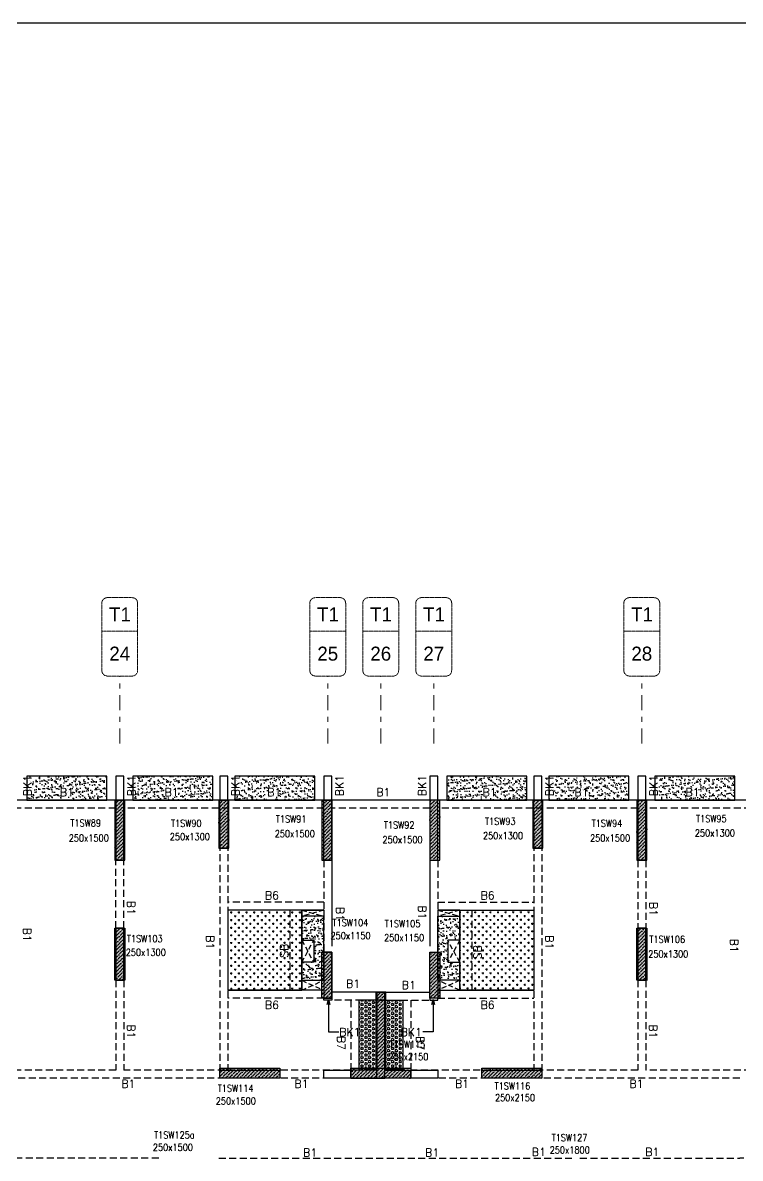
# Model space of a CAD drawing. Header units: millimetres. Extents: x 1078357 to 2594950, y -5122486 to -4636555.
# Drawn here: x 1175078 to 1193016, y -4664941 to -4636555 of the extents above; entities that cross this region are included whole.
import ezdxf
from ezdxf.enums import TextEntityAlignment as Align

# ---------------------------------------------------------------- set-up
doc = ezdxf.new("R2010")
doc.units = ezdxf.units.MM
for name, pattern in [('CENTER', [2, 1.25, -0.25, 0.25, -0.25]), ('CONTINOUS', [0]), ('DGN STYLE 7', [8.34, 3.75, -1.67, 1.25, -1.67]), ('HIDDEN', [0.375, 0.25, -0.125]), ('New Retail block$0$CONTINOUS', [0])]:
    doc.linetypes.add(name, pattern=pattern)
doc.layers.get('0').update_dxf_attribs({"lineweight": 0})
for name, color, linetype in [('B-200x325', 201, 'HIDDEN'), ('DROP SLAB', 8, 'Continuous'), ('NON STR. RCC WALL', 6, 'Continuous'), ('S-BEAM', 3, 'HIDDEN'), ('S-BEAM NO.', 6, 'Continuous'), ('S-COLUM_STOP', 12, 'Continuous'), ('S-COLUMN', 1, 'Continuous'), ('S-CUTOUT', 8, 'HIDDEN'), ('S-SLAB-PROJECTION', 54, 'New Retail block$0$CONTINOUS'), ('SLAB FOLD', 8, 'Continuous')]:
    doc.layers.add(name, color=color, linetype=linetype)
for name, color, linetype, lineweight in [('Boundary', 40, 'Continuous', 30), ('COL. NO.', 30, 'Continuous', 25), ('COL. SIZE', 7, 'Continuous', 25), ('GRID LINE', 8, 'Continuous', 0), ('GRID NO', 8, 'DGN STYLE 7', 13), ('HATCH', 8, 'Continuous', 30)]:
    doc.layers.add(name, color=color, linetype=linetype, lineweight=lineweight)
doc.styles.add('Roman', font='romans')
doc.styles.add('ROMANS', font='romans.shx', dxfattribs={"width": 0.85})
doc.styles.get("Standard").update_dxf_attribs({"font": 'Adani Regular.ttf', "height": 500})
doc.dimstyles.new('HARESH', dxfattribs={"dimtxt": 150, "dimasz": 75, "dimexe": 0, "dimexo": 0, "dimgap": 25, "dimtad": 1, "dimdec": 0, "dimdsep": 46, "dimtxsty": 'Roman', "dimblk": 'OBLIQUE', "dimcen": 225, "dimdle": 25, "dimclrd": 2, "dimclre": 2, "dimclrt": 7, "dimadec": 8, "dimazin": 1, "dimtfac": 1, "dimtdec": 0, "dimtmove": 0, "dimatfit": 0, "dimfxl": 1, "dimlwd": -1, "dimlwe": -1, "dimarcsym": 0})
pattern_1 = [(37.4701541, (-1799280.2, 9331579.07), (-4.7236114, 146.8264517), [0, -115.824, 0, -129.54, 0, -123.825]), (7.4701541, (-1799280.2, 9331579.07), (134.9689868, 214.9772528), [0, -62.484, 0, -104.394, 0, -40.005]), (327.4701541, (-1799373.92, 9331579.12), (237.2979035, 0.3075449), [0, -38.1, 0, -137.16, 0, -179.07]), (317.4701541, (-1799373.92, 9331579.12), (229.1017424, 66.759465), [0, -19.05, 0, -89.916, 0, -102.87])]
pattern_2 = [(45, (2042972.35, -9365114.185), (33.67596045, 123.4785217), [158.75, -31.75, 0, -31.75])]
pattern_3 = [(45, (903512.135, -4613405.35), (33.67596, 123.478522), [158.75, -31.75, 0, -31.75])]
pattern_4 = [(45, (903512.16, -4590022.35), (33.67596, 123.478522), [158.75, -31.75, 0, -31.75])]
pattern_5 = [(180.03079016, (-3255063.09, 14065734.42), (-95.1987999, -95.3011726), [47.625, -142.875]), (270.03079016, (-3255086.91, 14065758.22), (95.3011726, -95.1987999), [47.625, -142.875])]
pattern_6 = [(180, (1109278.52, -4473986.17), (-7e-15, -54.992613), [31.75, -63.5]), (300, (1109278.52, -4473986.17), (47.625, 27.496307), [31.75, -63.5]), (240, (1109246.77, -4473986.17), (47.625, -27.496307), [31.75, -63.5])]

# ---------------------------------------------------------------- blocks, each defined once
blk = doc.blocks.new('_Oblique')
at = {"color": 0, "linetype": 'ByBlock', "lineweight": -2}
blk.add_line((-0.5, -0.5), (0.5, 0.5), dxfattribs=at)
blk = doc.blocks.new('Tower grid nomenclature-ex')
at = {"layer": 'GRID NO'}
blk.add_lwpolyline([(-1250, -600), (1750, -600, 0.414214), (2000, -350), (2000, 750, 0.414214), (1750, 1000), (-1250, 1000, 0.414214), (-1500, 750), (-1500, -350, 0.414214)], format="xyb", close=True, dxfattribs=at)
blk.add_lwpolyline([(0, 1000), (0, -600)], dxfattribs=at)
at = {"layer": 'GRID NO', "flags": 8}
for p in [(-1235, 400), (1788, 400)]:
    blk.add_attdef('GRID', text='', height=625, dxfattribs=at).set_placement(p, align=Align.MIDDLE_CENTER)

msp = doc.modelspace()

# ---------------------------------------------------------------- hatches: boundary and pattern name
at = {"layer": 'DROP SLAB'}
h = msp.add_hatch(dxfattribs=at)
h.set_pattern_fill('CROSS', color=8, scale=15, angle=179.96921)
h.set_pattern_definition(pattern_5)
h.paths.add_polyline_path([(1182053.1, -4658741.5), (1180203.3, -4658741.5), (1180203.3, -4660741.3), (1182053.1, -4660741.3)])
h = msp.add_hatch(dxfattribs=at)
h.set_pattern_fill('CROSS', color=8, scale=15, angle=0.03079)
h.set_pattern_definition(pattern_5)
h.paths.add_polyline_path([(1186003.5, -4658741.4), (1187853.3, -4658741.4), (1187853.3, -4660741.2), (1186003.5, -4660741.2)])
at = {"layer": 'HATCH'}
h = msp.add_hatch(dxfattribs=at)
h.set_pattern_fill('AR-SAND', color=8, scale=3, angle=179.97015)
h.set_pattern_definition([(37.4701541, (-1788780.2, 9331579.07), (-4.7236114, 146.8264517), [0, -115.824, 0, -129.54, 0, -123.825]), (7.4701541, (-1788780.2, 9331579.07), (134.9689868, 214.9772528), [0, -62.484, 0, -104.394, 0, -40.005]), (327.4701541, (-1788873.92, 9331579.12), (237.2979035, 0.3075449), [0, -38.1, 0, -137.16, 0, -179.07]), (317.4701541, (-1788873.92, 9331579.12), (229.1017424, 66.759465), [0, -19.05, 0, -89.916, 0, -102.87])])
h.paths.add_polyline_path([(1177178.3, -4655391.2), (1175178.3, -4655391.2), (1175178.3, -4655991.2), (1177178.3, -4655991.2)])
h = msp.add_hatch(dxfattribs=at)
h.set_pattern_fill('AR-SAND', color=8, scale=3, angle=179.97015)
h.set_pattern_definition([(37.4701541, (-1791430.2, 9331579.07), (-4.7236114, 146.8264517), [0, -115.824, 0, -129.54, 0, -123.825]), (7.4701541, (-1791430.2, 9331579.07), (134.9689868, 214.9772528), [0, -62.484, 0, -104.394, 0, -40.005]), (327.4701541, (-1791523.92, 9331579.12), (237.2979035, 0.3075449), [0, -38.1, 0, -137.16, 0, -179.07]), (317.4701541, (-1791523.92, 9331579.12), (229.1017424, 66.759465), [0, -19.05, 0, -89.916, 0, -102.87])])
h.paths.add_polyline_path([(1179828.3, -4655391.2), (1177828.3, -4655391.2), (1177828.3, -4655991.2), (1179828.3, -4655991.2)])
h = msp.add_hatch(dxfattribs=at)
h.set_pattern_fill('AR-SAND', color=8, scale=3, angle=179.97015)
h.set_pattern_definition([(37.4701541, (-1793980.2, 9331579.07), (-4.7236114, 146.8264517), [0, -115.824, 0, -129.54, 0, -123.825]), (7.4701541, (-1793980.2, 9331579.07), (134.9689868, 214.9772528), [0, -62.484, 0, -104.394, 0, -40.005]), (327.4701541, (-1794073.92, 9331579.12), (237.2979035, 0.3075449), [0, -38.1, 0, -137.16, 0, -179.07]), (317.4701541, (-1794073.92, 9331579.12), (229.1017424, 66.759465), [0, -19.05, 0, -89.916, 0, -102.87])])
h.paths.add_polyline_path([(1182378.3, -4655391.2), (1180378.3, -4655391.2), (1180378.3, -4655991.2), (1182378.3, -4655991.2)])
h = msp.add_hatch(dxfattribs=at)
h.set_pattern_fill('AR-SAND', color=8, scale=3, angle=179.97015)
h.set_pattern_definition(pattern_1)
h.paths.add_polyline_path([(1187678.3, -4655391.2), (1185678.3, -4655391.2), (1185678.3, -4655991.2), (1187678.3, -4655991.2)])
h = msp.add_hatch(dxfattribs=at)
h.set_pattern_fill('AR-SAND', color=8, scale=3, angle=179.97015)
h.set_pattern_definition(pattern_1)
h.paths.add_polyline_path([(1190228.3, -4655391.2), (1188228.3, -4655391.2), (1188228.3, -4655991.2), (1190228.3, -4655991.2)])
h = msp.add_hatch(dxfattribs=at)
h.set_pattern_fill('AR-SAND', color=8, scale=3, angle=179.97015)
h.set_pattern_definition(pattern_1)
h.paths.add_polyline_path([(1192878.3, -4655391.2), (1190878.3, -4655391.2), (1190878.3, -4655991.2), (1192878.3, -4655991.2)])
h = msp.add_hatch(dxfattribs=at)
h.set_pattern_fill('AR-SAND', color=8, scale=3, angle=0.02985)
h.set_pattern_definition([(37.47015413, (-3849430.24, 18699617.45), (-4.72361136, 146.8264517), [0, -115.824, 0, -129.54, 0, -123.825]), (7.4701541, (-3849430.24, 18699617.45), (134.9689868, 214.9772528), [0, -62.484, 0, -104.394, 0, -40.005]), (327.4701541, (-3849523.97, 18699617.5), (237.2979035, 0.3075449), [0, -38.1, 0, -137.16, 0, -179.07]), (317.4701541, (-3849523.97, 18699617.5), (229.1017424, 66.759465), [0, -19.05, 0, -89.916, 0, -102.87])])
h.paths.add_polyline_path([(1182602.8, -4658891.2), (1182052.8, -4658891.2), (1182052.8, -4659491.2), (1182352.8, -4659491.2), (1182352.8, -4660041.2), (1182052.8, -4660041.1), (1182052.8, -4660491.2), (1182602.8, -4660491.2)])
h = msp.add_hatch(dxfattribs=at)
h.set_pattern_fill('AR-SAND', color=8, scale=3, angle=179.97015)
h.set_pattern_definition([(37.47015413, (-3849429.47, 18699617.37), (-4.72361136, 146.8264517), [0, -115.824, 0, -129.54, 0, -123.825]), (7.4701541, (-3849429.47, 18699617.37), (134.9689868, 214.9772528), [0, -62.484, 0, -104.394, 0, -40.005]), (327.4701541, (-3849523.19, 18699617.42), (237.2979035, 0.3075449), [0, -38.1, 0, -137.16, 0, -179.07]), (317.4701541, (-3849523.2, 18699617.42), (229.1017424, 66.759465), [0, -19.05, 0, -89.916, 0, -102.87])])
h.paths.add_polyline_path([(1185453.5, -4658891.2), (1186003.5, -4658891.2), (1186003.5, -4659491.3), (1185703.5, -4659491.3), (1185703.5, -4660041.2), (1186003.5, -4660041.2), (1186003.5, -4660491.2), (1185453.5, -4660491.2)])
at = {"layer": 'HATCH', "ltscale": 1000}
h = msp.add_hatch(dxfattribs=at)
h.set_pattern_fill('HEX', color=8, scale=10, angle=180)
h.set_pattern_definition(pattern_6)
h.paths.add_polyline_path([(1183928.5, -4662730.6), (1183478.5, -4662730.6), (1183478.1, -4660991.2), (1183928.1, -4660991.2)])
h = msp.add_hatch(dxfattribs=at)
h.set_pattern_fill('HEX', color=8, scale=10, angle=180)
h.set_pattern_definition(pattern_6)
h.paths.add_polyline_path([(1184578.5, -4662731.1), (1184128.5, -4662731.1), (1184128.5, -4660991.2), (1184578.5, -4660991.2)])
at = {"layer": 'S-COLUM_STOP', "lineweight": 25}
h = msp.add_hatch(dxfattribs=at)
h.set_pattern_fill('ANSI36', color=8, scale=20)
h.set_pattern_definition(pattern_3)
h.paths.add_polyline_path([(1177378.5, -4657491.2), (1177628.5, -4657491.2), (1177628.5, -4655991.3), (1177378.5, -4655991.3)])
h = msp.add_hatch(dxfattribs=at)
h.set_pattern_fill('ANSI36', color=8, scale=20)
h.set_pattern_definition(pattern_3)
h.paths.add_polyline_path([(1179978.5, -4657191.3), (1180228.5, -4657191.3), (1180228.5, -4655991.3), (1179978.5, -4655991.3)])
h = msp.add_hatch(dxfattribs=at)
h.set_pattern_fill('ANSI36', color=8, scale=20)
h.set_pattern_definition(pattern_3)
h.paths.add_polyline_path([(1182553.5, -4657491.2), (1182803.5, -4657491.2), (1182803.5, -4655991.3), (1182553.5, -4655991.3)])
h = msp.add_hatch(dxfattribs=at)
h.set_pattern_fill('ANSI36', color=8, scale=20)
h.set_pattern_definition(pattern_3)
h.paths.add_polyline_path([(1185253.5, -4657491.2), (1185503.5, -4657491.2), (1185503.5, -4655991.3), (1185253.5, -4655991.3)])
h = msp.add_hatch(dxfattribs=at)
h.set_pattern_fill('ANSI36', color=8, scale=20)
h.set_pattern_definition(pattern_3)
h.paths.add_polyline_path([(1187828.5, -4657191.3), (1188078.5, -4657191.3), (1188078.5, -4655991.3), (1187828.5, -4655991.3)])
h = msp.add_hatch(dxfattribs=at)
h.set_pattern_fill('ANSI36', color=8, scale=20)
h.set_pattern_definition(pattern_3)
h.paths.add_polyline_path([(1190428.5, -4657491.2), (1190678.5, -4657491.2), (1190678.5, -4655991.3), (1190428.5, -4655991.3)])
h = msp.add_hatch(dxfattribs=at)
h.set_pattern_fill('ANSI36', color=8, scale=20)
h.set_pattern_definition(pattern_3)
h.paths.add_polyline_path([(1177378.5, -4659191.2), (1177628.5, -4659191.2), (1177628.5, -4660491.2), (1177378.5, -4660491.2)])
h = msp.add_hatch(dxfattribs=at)
h.set_pattern_fill('ANSI36', color=8, scale=20)
h.set_pattern_definition(pattern_3)
h.paths.add_polyline_path([(1190428.5, -4659191.2), (1190678.5, -4659191.2), (1190678.5, -4660491.2), (1190428.5, -4660491.2)])
h = msp.add_hatch(dxfattribs=at)
h.set_pattern_fill('ANSI36', color=8, scale=20)
h.set_pattern_definition(pattern_4)
h.paths.add_polyline_path([(1182553.6, -4659791.2), (1182803.6, -4659791.2), (1182803.6, -4660941.2), (1182553.6, -4660941.2)])
h = msp.add_hatch(dxfattribs=at)
h.set_pattern_fill('ANSI36', color=8, scale=20)
h.set_pattern_definition(pattern_4)
h.paths.add_polyline_path([(1185253.6, -4659791.2), (1185503.6, -4659791.2), (1185503.6, -4660941.2), (1185253.6, -4660941.2)])
at = {"layer": 'S-COLUM_STOP', "linetype": 'CENTER', "ltscale": 700}
h = msp.add_hatch(dxfattribs=at)
h.set_pattern_fill('ANSI36', color=8, scale=20)
h.set_pattern_definition(pattern_2)
h.paths.add_polyline_path([(1183903.5, -4662691.3), (1184153.5, -4662691.3), (1184153.5, -4660791.3), (1183903.5, -4660791.3)])
at = {"layer": 'S-COLUM_STOP', "lineweight": 25}
h = msp.add_hatch(dxfattribs=at)
h.set_pattern_fill('ANSI36', color=8, scale=20)
h.set_pattern_definition(pattern_3)
h.paths.add_polyline_path([(1180003.5, -4662691.2), (1181503.5, -4662691.2), (1181503.5, -4662941.2), (1180003.5, -4662941.2)])
at = {"layer": 'S-COLUM_STOP', "linetype": 'CENTER', "ltscale": 700}
h = msp.add_hatch(dxfattribs=at)
h.set_pattern_fill('ANSI36', color=8, scale=20)
h.set_pattern_definition(pattern_2)
h.paths.add_polyline_path([(1183278.5, -4662691.3), (1184778.5, -4662691.3), (1184778.5, -4662941.3), (1183278.5, -4662941.3)])
at = {"layer": 'S-COLUM_STOP', "lineweight": 25}
h = msp.add_hatch(dxfattribs=at)
h.set_pattern_fill('ANSI36', color=8, scale=20)
h.set_pattern_definition(pattern_3)
h.paths.add_polyline_path([(1186553.5, -4662691.2), (1188053.5, -4662691.2), (1188053.5, -4662941.2), (1186553.5, -4662941.2)])
at = {"layer": 'S-COLUMN', "lineweight": 25, "extrusion": (-1.00316e-06, 2.11765e-11, 1)}
h = msp.add_hatch(color=1, dxfattribs=at)
h.dxf.hatch_style = 1
h.paths.add_polyline_path([(1177403.5, -4655991.3), (1177603.5, -4655991.3), (1177603.5, -4657491.2), (1177403.5, -4657491.2)])
at = {"layer": 'S-COLUMN', "lineweight": 25, "extrusion": (1.00316e-06, 1.91639e-11, 1)}
h = msp.add_hatch(color=1, dxfattribs=at)
h.dxf.hatch_style = 1
h.paths.add_polyline_path([(1177603.5, -4655991.3), (1177403.5, -4655991.3), (1177403.5, -4657491.2), (1177603.5, -4657491.2)])
at = {"layer": 'S-COLUMN', "lineweight": 25}
h = msp.add_hatch(color=1, dxfattribs=at)
h.dxf.hatch_style = 1
h.paths.add_polyline_path([(1180003.5, -4657191.3), (1180203.5, -4657191.3), (1180203.5, -4655991.3), (1180003.5, -4655991.3)])
at = {"layer": 'S-COLUMN', "lineweight": 25, "extrusion": (-1.00316e-06, 2.11765e-11, 1)}
h = msp.add_hatch(color=1, dxfattribs=at)
h.dxf.hatch_style = 1
h.paths.add_polyline_path([(1182603.5, -4655991.3), (1182803.5, -4655991.3), (1182803.5, -4657491.2), (1182603.5, -4657491.2)])
at = {"layer": 'S-COLUMN', "lineweight": 25, "extrusion": (1.00316e-06, 1.91639e-11, 1)}
h = msp.add_hatch(color=1, dxfattribs=at)
h.dxf.hatch_style = 1
h.paths.add_polyline_path([(1185453.5, -4655991.3), (1185253.5, -4655991.3), (1185253.5, -4657491.2), (1185453.5, -4657491.2)])
at = {"layer": 'S-COLUMN', "lineweight": 25}
h = msp.add_hatch(color=1, dxfattribs=at)
h.dxf.hatch_style = 1
h.paths.add_polyline_path([(1187853.5, -4657191.3), (1188053.5, -4657191.3), (1188053.5, -4655991.3), (1187853.5, -4655991.3)])
at = {"layer": 'S-COLUMN', "lineweight": 25, "extrusion": (-1.00316e-06, 2.11765e-11, 1)}
h = msp.add_hatch(color=1, dxfattribs=at)
h.dxf.hatch_style = 1
h.paths.add_polyline_path([(1190453.5, -4655991.3), (1190653.5, -4655991.3), (1190653.5, -4657491.2), (1190453.5, -4657491.2)])
at = {"layer": 'S-COLUMN', "lineweight": 25, "extrusion": (1.00316e-06, 1.91639e-11, 1)}
h = msp.add_hatch(color=1, dxfattribs=at)
h.dxf.hatch_style = 1
h.paths.add_polyline_path([(1190653.5, -4655991.3), (1190453.5, -4655991.3), (1190453.5, -4657491.2), (1190653.5, -4657491.2)])
at = {"layer": 'S-COLUMN', "lineweight": 25, "extrusion": (-1.00316e-06, 2.11765e-11, 1)}
h = msp.add_hatch(color=1, dxfattribs=at)
h.dxf.hatch_style = 1
h.paths.add_polyline_path([(1177403.5, -4660491.2), (1177603.5, -4660491.2), (1177603.5, -4659191.2), (1177403.5, -4659191.2)])
at = {"layer": 'S-COLUMN', "lineweight": 25, "extrusion": (1.00316e-06, 1.91639e-11, 1)}
h = msp.add_hatch(color=1, dxfattribs=at)
h.dxf.hatch_style = 1
h.paths.add_polyline_path([(1177603.5, -4660491.2), (1177403.5, -4660491.2), (1177403.5, -4659191.2), (1177603.5, -4659191.2)])
at = {"layer": 'S-COLUMN', "lineweight": 25, "extrusion": (-1.00316e-06, 2.11765e-11, 1)}
h = msp.add_hatch(color=1, dxfattribs=at)
h.dxf.hatch_style = 1
h.paths.add_polyline_path([(1190453.5, -4660491.2), (1190653.5, -4660491.2), (1190653.5, -4659191.2), (1190453.5, -4659191.2)])
at = {"layer": 'S-COLUMN', "lineweight": 25, "extrusion": (1.00316e-06, 1.91639e-11, 1)}
h = msp.add_hatch(color=1, dxfattribs=at)
h.dxf.hatch_style = 1
h.paths.add_polyline_path([(1190653.5, -4660491.2), (1190453.5, -4660491.2), (1190453.5, -4659191.2), (1190653.5, -4659191.2)])
at = {"layer": 'S-COLUMN', "lineweight": 25, "extrusion": (-1.00316e-06, 2.11765e-11, 1)}
h = msp.add_hatch(color=1, dxfattribs=at)
h.dxf.hatch_style = 1
h.paths.add_polyline_path([(1182603.5, -4660941.3), (1182803.5, -4660941.3), (1182803.5, -4659791.2), (1182603.5, -4659791.2)])
at = {"layer": 'S-COLUMN', "lineweight": 25, "extrusion": (1.00316e-06, 1.91639e-11, 1)}
h = msp.add_hatch(color=1, dxfattribs=at)
h.dxf.hatch_style = 1
h.paths.add_polyline_path([(1185453.5, -4660941.3), (1185253.5, -4660941.3), (1185253.5, -4659791.2), (1185453.5, -4659791.2)])
at = {"layer": 'S-COLUMN', "lineweight": 25}
h = msp.add_hatch(color=1, dxfattribs=at)
h.dxf.hatch_style = 1
h.paths.add_polyline_path([(1183928.5, -4662741.4), (1183278.5, -4662741.4), (1183278.5, -4662941.4), (1184128.5, -4662941.4), (1184128.5, -4660791.4), (1183928.5, -4660791.4)])
at = {"layer": 'S-COLUMN', "lineweight": 25, "extrusion": (1.00316e-06, 1.91639e-11, 1)}
h = msp.add_hatch(color=1, dxfattribs=at)
h.dxf.hatch_style = 1
h.paths.add_polyline_path([(1184128.5, -4662741.4), (1184778.5, -4662741.4), (1184778.5, -4662941.4), (1183928.5, -4662941.4), (1183928.5, -4660791.4), (1184128.5, -4660791.4)])
at = {"layer": 'S-COLUMN', "lineweight": 25}
h = msp.add_hatch(color=1, dxfattribs=at)
h.dxf.hatch_style = 1
h.paths.add_polyline_path([(1180003.5, -4662741.2), (1181503.5, -4662741.2), (1181503.5, -4662941.2), (1180003.5, -4662941.2)])
h = msp.add_hatch(color=1, dxfattribs=at)
h.dxf.hatch_style = 1
h.paths.add_polyline_path([(1186553.5, -4662741.2), (1188053.5, -4662741.2), (1188053.5, -4662941.2), (1186553.5, -4662941.2)])

# ---------------------------------------------------------------- linework, layer by layer
at = {"layer": 'Boundary', "ltscale": 700, "elevation": 0}
msp.add_lwpolyline([(1097224.7, -4636555), (1204038.4, -4636555), (1204038.4, -4684019.2), (1097224.7, -4684019.2)], close=True, dxfattribs=at)
at = {"layer": 'DROP SLAB', "color": 3, "linetype": 'CONTINOUS', "ltscale": 500, "elevation": 0}
for points in [[(1182053.1, -4658741.5), (1180203.3, -4658741.5), (1180203.3, -4660741.3), (1182053.1, -4660741.3)], [(1182053.1, -4658741.5), (1182603.1, -4658741.5), (1182603.1, -4658891.3), (1182053.1, -4658891.3)], [(1186003.5, -4658741.5), (1185453.5, -4658741.5), (1185453.5, -4658891.2), (1186003.5, -4658891.2)], [(1186003.5, -4658741.4), (1187853.3, -4658741.4), (1187853.3, -4660741.2), (1186003.5, -4660741.2)], [(1182053.4, -4659491.2), (1182353.4, -4659491.2), (1182353.4, -4660041.2), (1182053.4, -4660041.2)], [(1186003.5, -4659491.2), (1185703.5, -4659491.2), (1185703.5, -4660041.2), (1186003.5, -4660041.2)], [(1182053.5, -4660491.2), (1182603.4, -4660491.2), (1182603.4, -4660741.3), (1182053.5, -4660741.3)], [(1186003.5, -4660491.2), (1185453.7, -4660491.2), (1185453.7, -4660741.3), (1186003.5, -4660741.3)]]:
    msp.add_lwpolyline(points, close=True, dxfattribs=at)
at = {"layer": 'GRID LINE', "linetype": 'DGN STYLE 7', "ltscale": 100, "elevation": 0}
for points in [[(1177503.4, -4654575.5), (1177503.4, -4652886.6)], [(1182703.4, -4654575.5), (1182703.4, -4652886.6)], [(1184028.4, -4654575.5), (1184028.4, -4652886.6)], [(1185353.4, -4654575.5), (1185353.4, -4652886.6)], [(1190553.4, -4654575.5), (1190553.4, -4652886.6)]]:
    msp.add_lwpolyline(points, dxfattribs=at)
at = {"layer": 'NON STR. RCC WALL', "elevation": 0}
for points in [[(1183278.5, -4662741.4), (1183278.5, -4662941.4), (1182603.5, -4662941.3), (1182603.5, -4662741.3)], [(1185453.5, -4662741.3), (1185453.5, -4662941.3), (1184778.5, -4662941.4), (1184778.5, -4662741.4)]]:
    msp.add_lwpolyline(points, close=True, dxfattribs=at)
at = {"layer": 'S-BEAM', "linetype": 'CONTINOUS', "ltscale": 700}
for p, q in [((1177603.3, -4655391.2, 0), (1177403.3, -4655391.2, 0)), ((1177403.3, -4655391.2, 0), (1177403.4, -4655991.2, 0)), ((1177603.3, -4655991.2, 0), (1177603.3, -4655391.2, 0)), ((1180203.3, -4655391.2, 0), (1180003.3, -4655391.2, 0)), ((1180003.3, -4655391.2, 0), (1180003.4, -4655991.2, 0)), ((1180203.3, -4655991.2, 0), (1180203.3, -4655391.2, 0)), ((1182803.3, -4655391.2, 0), (1182603.3, -4655391.2, 0)), ((1182603.3, -4655391.2, 0), (1182603.4, -4655991.2, 0)), ((1182803.3, -4655991.2, 0), (1182803.3, -4655391.2, 0)), ((1185453.3, -4655391.2, 0), (1185253.3, -4655391.2, 0)), ((1185253.3, -4655391.2, 0), (1185253.4, -4655991.2, 0)), ((1185453.3, -4655991.2, 0), (1185453.3, -4655391.2, 0)), ((1188053.3, -4655391.2, 0), (1187853.3, -4655391.2, 0)), ((1187853.3, -4655391.2, 0), (1187853.4, -4655991.2, 0)), ((1188053.3, -4655991.2, 0), (1188053.3, -4655391.2, 0)), ((1190653.3, -4655391.2, 0), (1190453.3, -4655391.2, 0)), ((1190453.3, -4655391.2, 0), (1190453.4, -4655991.2, 0)), ((1190653.3, -4655991.2, 0), (1190653.3, -4655391.2, 0)), ((1177403.3, -4655991.2, 0), (1172403.3, -4655991.2, 0)), ((1182603.3, -4655991.2, 0), (1177603.3, -4655991.2, 0)), ((1185253.4, -4655991.2, 0), (1182803.7, -4655991.2, -50)), ((1190453.3, -4655991.2, 0), (1185453.3, -4655991.2, 0)), ((1195653.3, -4655991.2, 0), (1190653.3, -4655991.3, 0)), ((1182803.3, -4657491.1, 0), (1182803.3, -4659641.2, 0)), ((1185253.3, -4657491.1, 0), (1185253.3, -4659641.2, 0)), ((1184128.3, -4660791.2, 0), (1182803.3, -4660791.2, 0)), ((1184128.3, -4660791.2, 0), (1185253.5, -4660791.2, 0))]:
    msp.add_line(p, q, dxfattribs=at)
at = {"layer": 'S-BEAM', "linetype": 'HIDDEN', "ltscale": 700}
for p, q in [((1177403.3, -4656191.2, 0), (1172403.3, -4656191.2, 0)), ((1182603.3, -4656191.2, 0), (1177603.3, -4656191.2, 0)), ((1185253.4, -4656191.2, 0), (1182803.7, -4656191.2, -50)), ((1190453.3, -4656191.2, 0), (1185453.3, -4656191.2, 0)), ((1195653.3, -4656191.2, 0), (1190653.3, -4656191.3, 0)), ((1180003.3, -4656291.2, 0), (1180003.3, -4662741.1, 0)), ((1180203.3, -4656291.2, 0), (1180203.3, -4662741.1, 0)), ((1187853.3, -4656291.2, 0), (1187853.3, -4662741.1, 0)), ((1188053.3, -4656291.2, 0), (1188053.3, -4662741.1, 0)), ((1177403.3, -4659191.1, 0), (1177403.3, -4657491.1, 0)), ((1177603.3, -4659191.1, 0), (1177603.3, -4657491.1, 0)), ((1182603.3, -4657491.1, 0), (1182603.3, -4659991.2, 0)), ((1185453.3, -4657491.1, 0), (1185453.3, -4659991.2, 0)), ((1190453.3, -4657491.1, 0), (1190453.3, -4659191.1, 0)), ((1190653.3, -4657491.1, 0), (1190653.3, -4659191.1, 0)), ((1181753.1, -4658741.5, 0), (1181753.1, -4660741.3, 0)), ((1186003.4, -4658741.7, 0), (1186003.4, -4660741.5, 0)), ((1186303.4, -4658741.7, 0), (1186303.4, -4660741.5, 0)), ((1177403.3, -4660491.2, 0), (1177403.3, -4662741.2, 0)), ((1177603.3, -4660491.2, 0), (1177603.3, -4662741.2, 0)), ((1190453.3, -4660491.2, 0), (1190453.3, -4662741.2, 0)), ((1190653.3, -4660491.2, 0), (1190653.3, -4662741.2, 0)), ((1184096.1, -4660991.2, 0), (1182803.3, -4660991.2, 0)), ((1184006.2, -4660991.3, 0), (1185253.3, -4660991.2, 0)), ((1177403.3, -4662741.1, 0), (1171103.5, -4662741.1, 0)), ((1183278.5, -4662941.1, 0), (1171103.5, -4662941.1, 0)), ((1183278.5, -4662741.1, 0), (1177603.3, -4662741.1, 0)), ((1190453.3, -4662741.1, 0), (1184778.5, -4662741.1, 0)), ((1193003.3, -4662941.1, 0), (1184778.5, -4662941.1, 0)), ((1195653.3, -4662741.1, 0), (1190653.3, -4662741.1, 0)), ((1178478.3, -4664941.1, 0), (1173978.4, -4664941.1, 0)), ((1179978.4, -4664941.2, 0), (1188808.3, -4664941.2, 0)), ((1189008.3, -4664941.2, 0), (1193003.3, -4664941.2, 0)), ((1193103.3, -4664941.2, 0), (1193003.3, -4664941.2, 0))]:
    msp.add_line(p, q, dxfattribs=at)
at = {"layer": 'S-BEAM', "ltscale": 700}
for p, q in [((1182603.4, -4658541.5, 0), (1180203.4, -4658541.5, 0)), ((1185453.3, -4658541.4, 0), (1187853.3, -4658541.4, 0)), ((1182603.2, -4660941.3, 0), (1180203.4, -4660941.3, 0)), ((1183278.2, -4660991.2, 0), (1183278.2, -4662741.2, 0)), ((1184778.5, -4660991.2, 0), (1184778.5, -4662741.2, 0)), ((1185453.5, -4660941.2, 0), (1187853.3, -4660941.2, 0))]:
    msp.add_line(p, q, dxfattribs=at)
at = {"layer": 'S-BEAM', "linetype": 'Continuous', "ltscale": 700}
for p, q in [((1182603.4, -4658741.5, 0), (1180203.4, -4658741.5, 0)), ((1185453.3, -4658741.4, 0), (1187853.3, -4658741.4, 0)), ((1182603.2, -4660741.3, 0), (1180203.4, -4660741.3, 0)), ((1183478.2, -4660991.2, 0), (1183478.2, -4662730.5, 0)), ((1184578.5, -4660991.3, 0), (1184578.5, -4662730.5, 0)), ((1185453.5, -4660741.2, 0), (1187853.3, -4660741.2, 0))]:
    msp.add_line(p, q, dxfattribs=at)
at = {"layer": 'S-BEAM', "linetype": 'ByBlock', "ltscale": 700}
msp.add_line((1182053.1, -4658741.5, 0), (1182053.1, -4660741.3, 0), dxfattribs=at)
at = {"layer": 'S-BEAM', "linetype": 'Continuous', "ltscale": 700, "elevation": 0}
for points in [[(1182603.4, -4660941.2), (1182803.4, -4660941.2), (1182803.4, -4660991.4), (1182603.4, -4660991.4)], [(1185453.4, -4660941.2), (1185253.3, -4660941.2), (1185253.3, -4660991.4), (1185453.4, -4660991.4)]]:
    msp.add_lwpolyline(points, close=True, dxfattribs=at)
at = {"layer": 'S-COLUM_STOP', "lineweight": 25, "elevation": 0}
for points in [[(1177378.5, -4657491.2), (1177628.5, -4657491.2), (1177628.5, -4655991.3), (1177378.5, -4655991.3)], [(1179978.5, -4657191.3), (1180228.5, -4657191.3), (1180228.5, -4655991.3), (1179978.5, -4655991.3)], [(1182553.5, -4657491.2), (1182803.5, -4657491.2), (1182803.5, -4655991.3), (1182553.5, -4655991.3)], [(1185253.5, -4657491.2), (1185503.5, -4657491.2), (1185503.5, -4655991.3), (1185253.5, -4655991.3)], [(1187828.5, -4657191.3), (1188078.5, -4657191.3), (1188078.5, -4655991.3), (1187828.5, -4655991.3)], [(1190428.5, -4657491.2), (1190678.5, -4657491.2), (1190678.5, -4655991.3), (1190428.5, -4655991.3)], [(1177378.5, -4659191.2), (1177628.5, -4659191.2), (1177628.5, -4660491.2), (1177378.5, -4660491.2)], [(1190428.5, -4659191.2), (1190678.5, -4659191.2), (1190678.5, -4660491.2), (1190428.5, -4660491.2)], [(1182553.5, -4659791.2), (1182803.5, -4659791.2), (1182803.5, -4660941.2), (1182553.5, -4660941.2)], [(1185253.5, -4659791.2), (1185503.5, -4659791.2), (1185503.5, -4660941.2), (1185253.5, -4660941.2)], [(1183903.5, -4662691.3), (1184153.5, -4662691.3), (1184153.5, -4660791.3), (1183903.5, -4660791.3)], [(1180003.5, -4662691.2), (1181503.5, -4662691.2), (1181503.5, -4662941.2), (1180003.5, -4662941.2)], [(1183278.5, -4662691.3), (1184778.5, -4662691.3), (1184778.5, -4662941.3), (1183278.5, -4662941.3)], [(1186553.5, -4662691.2), (1188053.5, -4662691.2), (1188053.5, -4662941.2), (1186553.5, -4662941.2)]]:
    msp.add_lwpolyline(points, close=True, dxfattribs=at)
at = {"layer": 'S-COLUMN', "color": 1, "lineweight": 25, "extrusion": (-1.00316e-06, 2.11765e-11, 1), "elevation": -1.2}
for points in [[(1177403.5, -4655991.3), (1177603.5, -4655991.3), (1177603.5, -4657491.2), (1177403.5, -4657491.2)], [(1182603.5, -4655991.3), (1182803.5, -4655991.3), (1182803.5, -4657491.2), (1182603.5, -4657491.2)], [(1190453.5, -4655991.3), (1190653.5, -4655991.3), (1190653.5, -4657491.2), (1190453.5, -4657491.2)], [(1177403.5, -4660491.2), (1177603.5, -4660491.2), (1177603.5, -4659191.2), (1177403.5, -4659191.2)], [(1190453.5, -4660491.2), (1190653.5, -4660491.2), (1190653.5, -4659191.2), (1190453.5, -4659191.2)], [(1182603.5, -4660941.3), (1182803.5, -4660941.3), (1182803.5, -4659791.2), (1182603.5, -4659791.2)]]:
    msp.add_lwpolyline(points, close=True, dxfattribs=at)
at = {"layer": 'S-COLUMN', "color": 1, "lineweight": 25, "extrusion": (1.00316e-06, 1.91639e-11, 1)}
for points, elevation in [([(1177603.5, -4655991.3), (1177403.5, -4655991.3), (1177403.5, -4657491.2), (1177603.5, -4657491.2)], 1.2), ([(1185453.5, -4655991.3), (1185253.5, -4655991.3), (1185253.5, -4657491.2), (1185453.5, -4657491.2)], 1.2), ([(1190653.5, -4655991.3), (1190453.5, -4655991.3), (1190453.5, -4657491.2), (1190653.5, -4657491.2)], 1.2), ([(1177603.5, -4660491.2), (1177403.5, -4660491.2), (1177403.5, -4659191.2), (1177603.5, -4659191.2)], 1.2), ([(1190653.5, -4660491.2), (1190453.5, -4660491.2), (1190453.5, -4659191.2), (1190653.5, -4659191.2)], 0.9), ([(1185453.5, -4660941.3), (1185253.5, -4660941.3), (1185253.5, -4659791.2), (1185453.5, -4659791.2)], 1.2)]:
    msp.add_lwpolyline(points, close=True, dxfattribs=dict(at, elevation=elevation))
at = {"layer": 'S-COLUMN', "color": 1, "lineweight": 25, "elevation": 0}
for points in [[(1180003.5, -4655991.3), (1180203.5, -4655991.3), (1180203.5, -4657191.3), (1180003.5, -4657191.3)], [(1187853.5, -4655991.3), (1188053.5, -4655991.3), (1188053.5, -4657191.3), (1187853.5, -4657191.3)], [(1180003.5, -4662741.2), (1181503.5, -4662741.2), (1181503.5, -4662941.2), (1180003.5, -4662941.2)], [(1186553.5, -4662741.2), (1188053.5, -4662741.2), (1188053.5, -4662941.2), (1186553.5, -4662941.2)]]:
    msp.add_lwpolyline(points, close=True, dxfattribs=at)
msp.add_lwpolyline([(1183928.5, -4662741.4), (1183278.5, -4662741.4), (1183278.5, -4662941.4), (1184128.5, -4662941.4), (1184128.5, -4660791.4), (1183928.5, -4660791.4), (1183928.5, -4662741.4)], dxfattribs=at)
at = {"layer": 'S-COLUMN', "color": 1, "lineweight": 25, "extrusion": (1.00316e-06, 1.91639e-11, 1), "elevation": 1.2}
msp.add_lwpolyline([(1184128.5, -4662741.4), (1184778.5, -4662741.4), (1184778.5, -4662941.4), (1183928.5, -4662941.4), (1183928.5, -4660791.4), (1184128.5, -4660791.4), (1184128.5, -4662741.4)], dxfattribs=at)
at = {"layer": 'S-CUTOUT', "ltscale": 500}
for p, q in [((1182603.1, -4658741.3, 0), (1182053.1, -4658891.3, 0)), ((1182053.9, -4658741.5, 0), (1182603.1, -4658891.3, 0)), ((1185453.5, -4658741.2, 0), (1186003.5, -4658891.2, 0)), ((1186002.7, -4658741.5, 0), (1185453.5, -4658891.2, 0)), ((1182053.4, -4659491.2, 0), (1182353.4, -4660041.2, 0)), ((1182053.4, -4660041.2, 0), (1182353.4, -4659491.2, 0)), ((1186003.6, -4659491.2, 0), (1185703.5, -4660041.2, 0)), ((1186003.6, -4660041.2, 0), (1185703.5, -4659491.2, 0)), ((1182053.5, -4660491.2, 0), (1182603.4, -4660741.3, 0)), ((1182053.5, -4660741.3, 0), (1182603.5, -4660491.2, 0)), ((1186003.5, -4660741.3, 0), (1185453.5, -4660491.2, 0)), ((1186003.5, -4660491.2, 0), (1185453.7, -4660741.3, 0))]:
    msp.add_line(p, q, dxfattribs=at)
at = {"layer": 'S-SLAB-PROJECTION', "elevation": 0}
for points in [[(1177178.3, -4655391.2), (1175178.3, -4655391.2), (1175178.3, -4655991.2), (1177178.3, -4655991.2)], [(1179828.3, -4655391.2), (1177828.3, -4655391.2), (1177828.3, -4655991.2), (1179828.3, -4655991.2)], [(1182378.3, -4655391.2), (1180378.3, -4655391.2), (1180378.3, -4655991.2), (1182378.3, -4655991.2)], [(1187678.3, -4655391.2), (1185678.3, -4655391.2), (1185678.3, -4655991.2), (1187678.3, -4655991.2)], [(1190228.3, -4655391.2), (1188228.3, -4655391.2), (1188228.3, -4655991.2), (1190228.3, -4655991.2)], [(1192878.3, -4655391.2), (1190878.3, -4655391.2), (1190878.3, -4655991.2), (1192878.3, -4655991.2)]]:
    msp.add_lwpolyline(points, close=True, dxfattribs=at)
at = {"layer": 'SLAB FOLD', "color": 8, "ltscale": 1000, "elevation": 0}
for points in [[(1182602.8, -4658891.2), (1182052.8, -4658891.2), (1182052.8, -4659491.2), (1182352.8, -4659491.2), (1182352.8, -4660041.2), (1182052.8, -4660041.1), (1182052.8, -4660491.2), (1182602.8, -4660491.2), (1182602.8, -4658891.2)], [(1185453.5, -4658891.2), (1186003.5, -4658891.2), (1186003.5, -4659491.3), (1185703.5, -4659491.3), (1185703.5, -4660041.2), (1186003.5, -4660041.2), (1186003.5, -4660491.2), (1185453.5, -4660491.2), (1185453.5, -4658891.2)]]:
    msp.add_lwpolyline(points, dxfattribs=at)
for points in [[(1183478.4, -4662730.6), (1183928.4, -4662730.6), (1183928.4, -4660991.2), (1183478.4, -4660991.2)], [(1184578.7, -4662730.6), (1184128.5, -4662730.6), (1184128.5, -4660991.2), (1184578.7, -4660991.2)]]:
    msp.add_lwpolyline(points, close=True, dxfattribs=at)

# ---------------------------------------------------------------- block references
at = {"layer": 'GRID NO'}
ref = msp.add_blockref('Tower grid nomenclature-ex', (1177391.4, -4651766.6, 0), dxfattribs=dict(at, xscale=0.56, yscale=0.56, zscale=0.56, rotation=270))
ref.add_attrib('GRID', '24', dxfattribs={"height": 350}).set_placement((1177503.4, -4652326.6, 0), align=Align.MIDDLE_CENTER)
ref.add_attrib('GRID', 'T1', dxfattribs={"height": 350}).set_placement((1177509.2, -4651346.6, 0), align=Align.MIDDLE_CENTER)
ref = msp.add_blockref('Tower grid nomenclature-ex', (1182591.4, -4651766.6, 0), dxfattribs=dict(at, xscale=0.56, yscale=0.56, zscale=0.56, rotation=270))
ref.add_attrib('GRID', '25', dxfattribs={"height": 350}).set_placement((1182703.4, -4652326.6, 0), align=Align.MIDDLE_CENTER)
ref.add_attrib('GRID', 'T1', dxfattribs={"height": 350}).set_placement((1182709.2, -4651346.6, 0), align=Align.MIDDLE_CENTER)
ref = msp.add_blockref('Tower grid nomenclature-ex', (1183916.4, -4651766.6, 0), dxfattribs=dict(at, xscale=0.56, yscale=0.56, zscale=0.56, rotation=270))
ref.add_attrib('GRID', '26', dxfattribs={"height": 350}).set_placement((1184028.4, -4652326.6, 0), align=Align.MIDDLE_CENTER)
ref.add_attrib('GRID', 'T1', dxfattribs={"height": 350}).set_placement((1184034.2, -4651346.6, 0), align=Align.MIDDLE_CENTER)
ref = msp.add_blockref('Tower grid nomenclature-ex', (1185241.4, -4651766.6, 0), dxfattribs=dict(at, xscale=0.56, yscale=0.56, zscale=0.56, rotation=270))
ref.add_attrib('GRID', '27', dxfattribs={"height": 350}).set_placement((1185353.4, -4652326.6, 0), align=Align.MIDDLE_CENTER)
ref.add_attrib('GRID', 'T1', dxfattribs={"height": 350}).set_placement((1185359.2, -4651346.6, 0), align=Align.MIDDLE_CENTER)
ref = msp.add_blockref('Tower grid nomenclature-ex', (1190441.4, -4651766.6, 0), dxfattribs=dict(at, xscale=0.56, yscale=0.56, zscale=0.56, rotation=270))
ref.add_attrib('GRID', '28', dxfattribs={"height": 350}).set_placement((1190553.4, -4652326.6, 0), align=Align.MIDDLE_CENTER)
ref.add_attrib('GRID', 'T1', dxfattribs={"height": 350}).set_placement((1190559.2, -4651346.6, 0), align=Align.MIDDLE_CENTER)

# ---------------------------------------------------------------- texts
at = {"layer": 'B-200x325', "linetype": 'Continuous', "ltscale": 700, "style": 'ROMANS'}
for rotation, p in [(0.00055, (1181133.8, -4658469.3, -2.7)), (359.99866, (1186522.9, -4658469.3, -2.7)), (0.00055, (1181133.8, -4661206.5, -2.7)), (359.99866, (1186522.8, -4661206.4, -2.7))]:
    msp.add_text('B6', height=200, rotation=rotation, dxfattribs=at).set_placement(p)
at = {"layer": 'COL. NO.', "linetype": 'Continuous', "style": 'ROMANS', "width": 0.85}
for s, p in [('T1SW89', (1176270.5, -4656649.8, -320.4)), ('T1SW91', (1181405.4, -4656544.8, -320.4)), ('T1SW93', (1186634.4, -4656609, -320.4)), ('T1SW95', (1191910.4, -4656536.9, -320.4)), ('T1SW90', (1178785.3, -4656652.1, -270.4)), ('T1SW92', (1184106.2, -4656698.9, -320.4)), ('T1SW94', (1189301.1, -4656657.5, -320.4)), ('T1SW104', (1182822.3, -4659140.3, -320.4)), ('T1SW105', (1184127.9, -4659166.2, -320.4)), ('T1SW103', (1177682, -4659541.6, -320.4)), ('T1SW106', (1190744, -4659557.8, -320.4)), ('T1SW115', (1184250, -4662179.7, -320.4)), ('T1SW114', (1179954, -4663282, -320.4)), ('T1SW116', (1186875, -4663224.3, -320.4)), ('T1SW125a', (1178362.4, -4664450, -320.4)), ('T1SW127', (1188301.2, -4664510.2, -320.4))]:
    msp.add_text(s, height=175, dxfattribs=at).set_placement(p)
at = {"layer": 'COL. SIZE', "linetype": 'Continuous', "style": 'ROMANS', "width": 0.85}
for s, p in [('250x1500', (1181378.6, -4656912.2, -320.4)), ('250x1300', (1191880.8, -4656899.3, -320.4)), ('250x1500', (1176229.1, -4657018.6, -320.4)), ('250x1300', (1178755.7, -4656987.5, -270.4)), ('250x1500', (1184072.3, -4657063.4, -320.4)), ('250x1300', (1186584, -4656965.2, -320.4)), ('250x1500', (1189261, -4657024.9, -320.4)), ('250x1150', (1182773.1, -4659461.1, -320.4)), ('250x1150', (1184112.1, -4659513.7, -320.4)), ('250x1300', (1177653.6, -4659881.2, -320.4)), ('250x1300', (1190714.9, -4659918.5, -320.4)), ('250x2150', (1184217.5, -4662487.2, -320.4)), ('250x1500', (1179904.9, -4663595.4, -320.4)), ('250x2150', (1186884.9, -4663510, -320.4)), ('250x1500', (1178332.3, -4664753.3, -320.4)), ('250x1800', (1188252, -4664823.7, -320.4))]:
    msp.add_text(s, height=175, dxfattribs=at).set_placement(p)
at = {"layer": 'S-BEAM NO.', "linetype": 'CONTINOUS', "ltscale": 700, "style": 'ROMANS'}
for p in [(1175299, -4655890.8, 50), (1177899, -4655890.8, 50), (1180499, -4655890.8, 50), (1183099, -4655890.8, 50)]:
    msp.add_text('BK1', height=200, rotation=90, dxfattribs=at).set_placement(p)
at = {"layer": 'S-BEAM NO.', "linetype": 'HIDDEN', "ltscale": 500, "style": 'ROMANS'}
for s, rotation, p in [('BK1', 90, (1185161.4, -4655890.8, 50)), ('BK1', 90, (1188349, -4655890.8, 50)), ('BK1', 90, (1190949, -4655890.8, 50)), ('B1', 359.99906, (1176006.3, -4655890.8, -2.7)), ('B1', 359.99906, (1178623.4, -4655890.8, -2.7)), ('B1', 359.99906, (1181189.4, -4655890.8, -2.7)), ('B1', 359.99906, (1183918.1, -4655890.8, -2.7)), ('B1', 359.99906, (1186572.1, -4655890.8, -2.7)), ('B1', 359.99906, (1188869.4, -4655890.8, -2.7)), ('B1', 359.99906, (1191646.4, -4655890.8, -2.7)), ('B1', 269.99906, (1177687.2, -4658505.2, -2.7)), ('B1', 269.99906, (1182909.8, -4658657.1, -2.7)), ('B1', 269.99906, (1184967.3, -4658618.3, -2.7)), ('B1', 269.99906, (1190743.8, -4658531.5, -2.7)), ('B1', 269.99906, (1175087.2, -4659175.4, -2.7)), ('B1', 269.99906, (1179664.7, -4659366.1, -2.7)), ('B1', 269.99906, (1188143.8, -4659366.1, -2.7)), ('B1', 269.99906, (1192762.5, -4659450.9, -2.7)), ('B1', 359.99906, (1183160.7, -4660677.6, -2.7)), ('B1', 359.99906, (1184553.4, -4660710.3, -2.7)), ('B1', 269.99906, (1177686.5, -4661593.1, -2.7)), ('B1', 269.99906, (1190736.5, -4661593.1, -2.7)), ('B1', 359.99906, (1177542.8, -4663178.3, -2.7)), ('B1', 359.99906, (1181871.7, -4663178.3, -2.7)), ('B1', 359.99906, (1185883.8, -4663178.3, -2.7)), ('B1', 359.99906, (1190243.5, -4663178.3, -2.7)), ('B1', 359.99906, (1182086.5, -4664897.3, -2.7)), ('B1', 359.99906, (1185138.4, -4664897.3, -2.7)), ('B1', 359.99906, (1187803.9, -4664883.2, -2.7)), ('B1', 359.99906, (1190641, -4664883.2, -2.7))]:
    msp.add_text(s, height=200, rotation=rotation, dxfattribs=at).set_placement(p)
at = {"layer": 'S-BEAM NO.', "linetype": 'Continuous', "ltscale": 700, "style": 'ROMANS'}
for s, rotation, p in [('SB', 90.00094, (1181714.7, -4659929.7, -2.7)), ('SB', 90.00094, (1186548.1, -4659965.8, -2.7)), ('BK1', 359.99906, (1182989.4, -4661885.1, -2.7)), ('BK1', 0.00094, (1184524.4, -4661885.1, -2.7)), ('B7', 269.99866, (1182942.9, -4661883.2, -5.4)), ('B7', 269.99866, (1184913.3, -4661887.6, -2.7))]:
    msp.add_text(s, height=200, rotation=rotation, dxfattribs=at).set_placement(p)

# ---------------------------------------------------------------- leaders
at = {"layer": 'S-BEAM NO.', "linetype": 'Continuous', "ltscale": 700}
for points in [[(1182719.9, -4660971.5, 0), (1182719.9, -4661782.9, 0), (1182978.7, -4661782.9, 0)], [(1185336.9, -4660971.5, 0), (1185336.9, -4661782.9, 0), (1185078, -4661782.9, 0)]]:
    msp.add_leader(points, dimstyle='HARESH', override={"dimasz": 125, "dimgap": 25, "dimtad": 0, "dimldrblk": 'Open30'}, dxfattribs=at)

doc.saveas('drawing.dxf')
